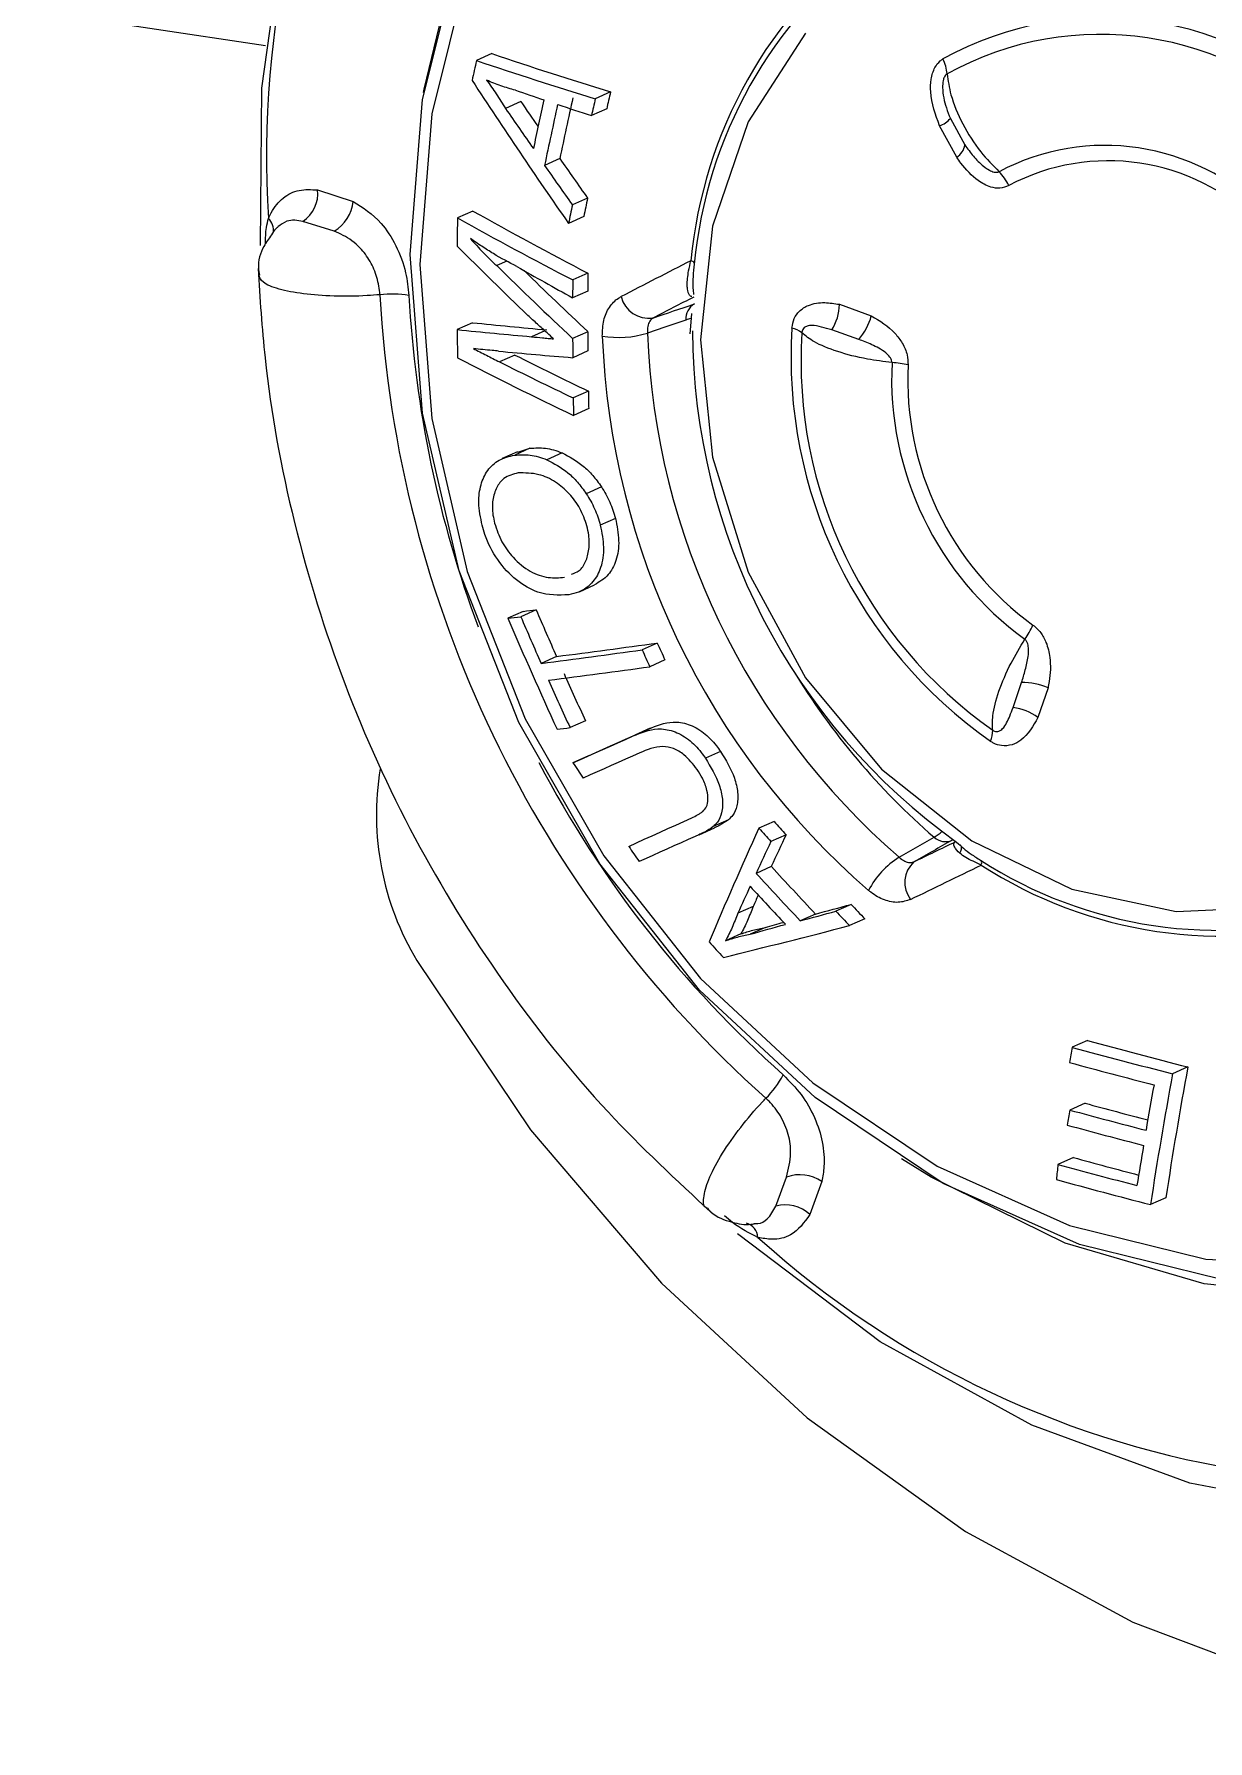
# Model space of a CAD drawing. Header units: millimetres. Extents: x 12 to 854, y 4 to 555.
# Drawn here: x 700.52 to 705.55, y 403.4 to 410.71 of the extents above; entities that cross this region are included whole.
import ezdxf

# ---------------------------------------------------------------- set-up
doc = ezdxf.new("R2010")
doc.units = ezdxf.units.MM

msp = doc.modelspace()

# ---------------------------------------------------------------- linework, layer by layer
at = {"color": 7, "linetype": 'Continuous', "lineweight": 25}
for p, q in [((700.5189, 410.8086), (701.5098, 410.6605)), ((702.4799, 410.6257), (702.4139, 410.5961)), ((702.9881, 410.4617), (702.923, 410.4325)), ((702.6043, 410.4201), (702.5386, 410.3906)), ((702.9719, 410.3894), (702.9068, 410.3602)), ((704.4715, 410.1818), (704.3981, 410.3164)), ((704.4442, 410.3485), (704.5063, 410.2345)), ((702.771, 410.1765), (702.7056, 410.1472)), ((701.7336, 410.042), (701.8858, 409.993)), ((702.3983, 409.9517), (702.3324, 409.9221)), ((702.89, 410.0071), (702.8248, 409.978)), ((701.8047, 409.865), (701.6707, 409.9071)), ((702.8737, 409.9278), (702.8086, 409.8986)), ((702.5441, 409.7375), (702.5006, 409.718)), ((702.8914, 409.6857), (702.8263, 409.6565)), ((702.891, 409.6091), (702.826, 409.58)), ((703.3352, 409.5134), (703.3319, 409.4761)), ((703.9693, 409.5521), (704.1056, 409.5031)), ((702.3973, 409.4734), (702.3314, 409.4438)), ((702.7067, 409.4386), (702.6504, 409.4134)), ((702.8911, 409.435), (702.8261, 409.4058)), ((703.3319, 409.4761), (703.3274, 409.4253)), ((704.0519, 409.402), (703.9358, 409.4424)), ((702.5783, 409.3351), (702.5127, 409.3057)), ((702.8916, 409.3528), (702.8266, 409.3236)), ((702.8936, 409.1803), (702.8285, 409.1511)), ((702.8948, 409.1054), (702.8297, 409.0762)), ((702.6433, 408.9356), (702.5777, 408.9062)), ((702.5912, 408.9185), (702.6433, 408.9356)), ((702.5903, 408.9207), (702.5247, 408.8913)), ((702.7806, 408.9161), (702.7153, 408.8868)), ((702.9496, 408.7704), (702.8845, 408.7412)), ((703.0096, 408.6352), (702.9446, 408.606)), ((702.8548, 408.3213), (702.9201, 408.3506)), ((702.6145, 408.2373), (702.5485, 408.2077)), ((702.6696, 408.244), (702.6037, 408.2145)), ((703.1888, 408.1017), (703.1237, 408.0725)), ((702.7568, 408.0442), (702.691, 408.0147)), ((703.2214, 408.0293), (703.1563, 408.0001)), ((704.7128, 407.8252), (704.7493, 407.9327)), ((704.8626, 407.9092), (704.8196, 407.7824)), ((702.8807, 407.769), (702.8148, 407.7394)), ((703.1577, 407.7364), (703.0923, 407.707)), ((702.8935, 407.6188), (702.8275, 407.5892)), ((703.46, 407.6373), (703.3949, 407.6081)), ((703.4936, 407.3445), (703.4283, 407.3153)), ((703.6888, 407.3375), (703.6237, 407.3083)), ((703.3678, 407.281), (703.4333, 407.3104)), ((703.7405, 407.281), (703.6754, 407.2518)), ((704.2246, 407.1845), (704.3747, 407.2701)), ((703.6772, 407.1447), (703.6119, 407.1154)), ((703.5994, 406.9737), (703.5337, 406.9443)), ((704.0188, 406.9826), (703.9537, 406.9534)), ((703.6518, 406.8838), (703.5861, 406.8543)), ((703.8664, 406.9413), (703.8011, 406.912)), ((704.0777, 406.9207), (704.0126, 406.8915)), ((703.5469, 406.856), (703.4811, 406.8265)), ((705.0313, 406.3996), (704.9661, 406.3704)), ((705.4617, 406.2863), (705.3966, 406.2571)), ((705.0217, 406.131), (704.9562, 406.1017)), ((704.9711, 405.8987), (704.9052, 405.8692)), ((703.6969, 405.69), (703.7424, 405.8149)), ((703.8939, 405.7963), (703.842, 405.6538)), ((705.3674, 405.7263), (705.3015, 405.6967))]:
    msp.add_line(p, q, dxfattribs=at)
at = {"color": 7, "linetype": 'Continuous', "lineweight": 25, "flags": 128}
for points in [[(701.4881, 409.8042), (701.4939, 410.4771), (701.5992, 411.2219), (701.8074, 411.9245), (702.1135, 412.5684), (702.5105, 413.1386), (702.989, 413.6216), (703.5377, 414.0061), (704.1439, 414.2832), (704.7932, 414.4463), (705.4706, 414.4916), (705.5008, 414.4909)], [(702.1711, 409.7232), (702.2223, 409.0632), (702.3742, 408.408), (702.6223, 407.7774), (702.9591, 407.1907), (703.3742, 406.6657), (703.8551, 406.2182), (704.3872, 405.862), (704.9543, 405.6077), (705.5392, 405.4633), (706.124, 405.433), (706.6911, 405.5177), (707.2232, 405.7149), (707.7041, 406.0187), (708.1193, 406.4196), (708.456, 406.9057), (708.7041, 407.4621), (708.8561, 408.0719), (708.9072, 408.7166), (708.8561, 409.3766), (708.7041, 410.0318), (708.456, 410.6623), (708.1193, 411.249)], [(709.0698, 408.7287), (709.0171, 408.0645), (708.8606, 407.4363), (708.6049, 406.8631), (708.258, 406.3623), (707.8304, 405.9492), (707.3349, 405.6363), (706.7867, 405.4331), (706.2025, 405.3458), (705.6, 405.3771), (704.9975, 405.5259), (704.4132, 405.7878), (703.8651, 406.1548), (703.3696, 406.6158), (702.942, 407.1567), (702.595, 407.7611), (702.3394, 408.4107), (702.1829, 409.0857), (702.1302, 409.7656), (702.1829, 410.4298), (702.3394, 411.058)], [(702.1877, 410.459), (702.1901, 410.474), (702.3415, 411.1)], [(708.6183, 411.0586), (708.9114, 410.4296), (709.1116, 409.7676), (709.2132, 409.0917), (709.2132, 408.4214), (709.1116, 407.7759), (708.9114, 407.1737), (708.6183, 406.6323), (708.2407, 406.1672), (707.7896, 405.7917), (707.2778, 405.5167), (706.7201, 405.3501), (706.1326, 405.2967), (705.5321, 405.358), (704.936, 405.5322), (704.3613, 405.8144), (704.2344, 405.8934)], [(702.3742, 410.9777), (702.2223, 410.3679), (702.1711, 409.7232)], [(703.3735, 409.4), (703.4254, 408.8969), (703.5783, 408.4055), (703.824, 407.9522), (704.1492, 407.5614), (704.5364, 407.2542), (704.9647, 407.0472), (705.411, 406.9515), (705.8513, 406.9723), (706.2618, 407.1085), (706.6204, 407.3527), (706.9078, 407.6917), (707.1084, 408.1073), (707.2115, 408.5771), (707.2115, 409.0758), (707.1084, 409.5764), (706.9078, 410.052), (706.6204, 410.4769), (706.2618, 410.8283)], [(703.824, 410.7131), (703.5783, 410.3332), (703.4254, 409.8875), (703.3735, 409.4)], [(703.3106, 409.4847), (703.2207, 409.4543), (703.1461, 409.429)], [(702.8275, 407.5892), (702.8592, 407.6033), (702.8911, 407.6174), (702.9231, 407.6317), (702.9552, 407.646), (702.9875, 407.6603), (703.0199, 407.6747), (703.0524, 407.6892), (703.0851, 407.7038)], [(702.8935, 407.6188), (702.9252, 407.6328), (702.9569, 407.647), (702.9888, 407.6612), (703.0209, 407.6754), (703.0531, 407.6898), (703.0854, 407.7041), (703.1179, 407.7186), (703.1505, 407.7331)], [(703.1132, 407.6312), (703.0825, 407.6175), (703.0518, 407.6039), (703.0213, 407.5903), (702.991, 407.5768), (702.9607, 407.5634), (702.9306, 407.55), (702.9006, 407.5366), (702.8707, 407.5234)], [(703.0664, 407.231), (703.0996, 407.2461), (703.133, 407.2612), (703.1666, 407.2764), (703.2003, 407.2917), (703.2342, 407.307), (703.2682, 407.3224), (703.3023, 407.3379), (703.3367, 407.3534)], [(703.3512, 407.2737), (703.3207, 407.26), (703.2904, 407.2464), (703.2601, 407.2329), (703.23, 407.2194), (703.2, 407.2059), (703.1702, 407.1925), (703.1404, 407.1792), (703.1108, 407.1659)], [(702.1589, 406.7415), (702.6456, 406.017), (703.2065, 405.3603), (703.8314, 404.7834), (704.5088, 404.2966), (705.2265, 403.9089), (705.9715, 403.6272), (706.7303, 403.4567), (707.4891, 403.4004), (708.2342, 403.4595), (708.9519, 403.6327), (709.6293, 403.917), (710.2542, 404.3072), (710.8151, 404.7963), (711.3018, 405.3753)], [(709.5127, 405.7623), (709.2347, 405.4499), (708.7196, 405.0149), (708.1404, 404.6831), (707.5108, 404.4624), (706.8455, 404.3579), (706.1601, 404.372), (705.4706, 404.5046), (704.7932, 404.7523), (704.1439, 405.1095), (703.5377, 405.5677), (703.533, 405.5718)]]:
    msp.add_lwpolyline(points, dxfattribs=at)
at = {"color": 7, "linetype": 'Continuous', "lineweight": 25}
for centre, radius, start, end in [((705.6911, 410.1885), 4.1763, 117.7283, 183.68387), ((705.2847, 409.5543), 1.9606, 126.81927, 174.5929), ((705.2721, 409.5425), 1.9337, 126.81927, 174.5929), ((705.0962, 409.3635), 1.4157, 44.1151, 118.88734), ((705.0877, 409.3466), 1.3615, 44.1151, 118.88734), ((708.881, 429.5885), 20.014, 251.34722, 252.87614), ((727.5288, 405.0442), 25.7212, 167.53454, 167.72868), ((708.887, 429.8587), 20.3211, 251.42532, 252.93311), ((704.253, 410.5246), 0.1775, 4.54768, 26.22959), ((719.9963, 421.9448), 20.9887, 213.00804, 215.02507), ((709.0823, 429.4404), 20.0545, 251.08414, 251.45222), ((728.3986, 404.7327), 26.0483, 167.29456, 167.45751), ((719.6357, 422.139), 20.7445, 214.49505, 215.07258), ((719.4624, 421.9702), 20.4353, 214.41647, 214.78077), ((727.8818, 404.8675), 25.7854, 167.54765, 168.02198), ((727.9425, 404.8357), 25.7898, 167.52242, 168.11456), ((709.3821, 430.344), 21.0067, 251.63036, 252.04642), ((727.7565, 404.9187), 25.5327, 167.51817, 168.11629), ((728.5841, 404.65), 26.3045, 167.30096, 167.46231), ((704.365, 410.4131), 0.1022, 288.90227, 320.80146), ((720.0573, 422.1939), 21.0532, 214.80686, 215.37014), ((704.4291, 410.2478), 0.0784, 302.73223, 350.24619), ((705.1065, 409.2624), 0.9702, 45.11961, 117.88283), ((705.1209, 409.2547), 0.9121, 45.11961, 117.88283), ((720.1769, 422.3241), 21.2961, 214.87512, 215.43209), ((704.493, 409.9634), 0.2238, 25.84103, 44.40901), ((701.5893, 410.0272), 0.145, 304.12895, 5.85188), ((701.7164, 410.0108), 0.1704, 301.20175, 354.01567), ((711.5434, 426.3114), 18.7422, 240.79497, 242.50761), ((727.5816, 404.8648), 25.2793, 168.33045, 168.51405), ((727.3961, 404.9475), 25.023, 168.33436, 168.51983), ((701.4696, 409.868), 0.0749, 353.26936, 44.15471), ((726.7681, 409.6312), 24.4374, 179.31782, 179.60138), ((711.5843, 426.5325), 19.0132, 240.88254, 242.5725), ((716.2359, 423.6916), 19.6541, 224.97068, 226.20576), ((743.4776, 331.2683), 88.1434, 117.093755, 117.312672), ((703.3274, 409.7163), 0.0234, 31.18122, 76.54128), ((716.6202, 424.1158), 20.1658, 225.55885, 226.84023), ((712.2697, 426.6825), 19.5366, 240.29023, 241.09304), ((716.6, 424.0219), 20.0177, 225.6963, 226.77739), ((727.4191, 409.5085), 24.5932, 179.65529, 179.83356), ((727.2413, 409.5377), 24.3504, 179.65184, 179.83189), ((702.052, 409.1594), 0.4368, 80.43027, 96.76266), ((706.9749, 409.8654), 4.9818, 183.1337, 228.19239), ((706.907, 409.8487), 4.7893, 183.09528, 200.49902), ((703.1532, 409.6158), 0.1238, 194.34579, 277.56689), ((742.4775, 333.3803), 85.6637, 117.1821, 117.313777), ((703.3842, 409.4897), 0.0737, 119.41504, 183.88735), ((703.7617, 409.5554), 0.2076, 327.00396, 359.07145), ((726.1232, 409.6308), 23.7925, 180.45011, 180.74219), ((704.7941, 433.5524), 24.234, 264.16746, 264.92501), ((704.845, 433.1831), 23.8357, 264.10599, 264.87489), ((726.899, 409.5374), 24.0081, 180.24442, 180.44063), ((703.3601, 409.3563), 0.1376, 101.40246, 111.04859), ((706.0455, 409.4499), 2.7062, 180.24586, 234.4274), ((705.7705, 409.3249), 2.0088, 176.41346, 234.91263), ((703.7395, 409.3409), 0.1127, 52.4751, 76.57997), ((703.8599, 409.5688), 0.2543, 319.01848, 345.03014), ((727.0768, 409.5083), 24.251, 180.24199, 180.43624), ((703.0231, 409.8246), 0.4142, 260.27267, 287.28312), ((706.2627, 409.5456), 3.3121, 182.23734, 229.08875), ((706.2756, 409.5513), 3.1318, 182.23734, 229.08875), ((705.7362, 409.3095), 1.9318, 176.41346, 234.91263), ((711.1871, 426.56), 19.3786, 242.81152, 244.45175), ((704.9097, 434.7181), 25.4798, 264.59341, 265.31058), ((711.3493, 426.9538), 19.7368, 243.40245, 244.42316), ((711.3143, 426.7251), 19.461, 243.3271, 244.36124), ((705.5726, 409.2357), 1.38, 177.22918, 234.09691), ((704.1739, 408.9238), 0.3792, 76.39059, 86.9428), ((705.559, 409.2296), 1.2974, 177.22918, 234.09691), ((726.7184, 409.5043), 23.8925, 180.84696, 181.02663), ((726.5404, 409.5334), 23.6495, 180.85552, 181.03702), ((698.1236, 444.2965), 36.3591, 276.99023, 277.07793), ((724.2085, 417.5316), 23.5816, 203.29025, 204.55367), ((724.2924, 417.5688), 23.62, 203.33052, 203.85934), ((698.2927, 443.6813), 35.7065, 276.95186, 277.04098), ((724.1386, 417.5006), 23.3796, 203.32374, 203.858), ((704.4782, 408.322), 0.3507, 324.39098, 335.86751), ((697.5829, 447.9295), 40.2403, 277.29282, 277.91437), ((697.758, 447.2998), 39.5725, 277.25707, 277.88796), ((724.9243, 417.8491), 23.8925, 204.15416, 204.34455), ((724.7723, 417.7817), 23.6548, 204.15581, 204.34812), ((697.5875, 447.9842), 40.37, 277.30874, 277.92885), ((706.3557, 409.5578), 3.0262, 211.32513, 229.10916), ((724.2912, 417.5683), 23.6187, 204.05187, 204.59154), ((724.1374, 417.5), 23.3783, 204.05251, 204.59773), ((704.7543, 407.6716), 0.2611, 65.49404, 91.09544), ((704.6887, 407.6107), 0.2159, 52.67278, 83.57179), ((698.0472, 444.8725), 37.4379, 277.23078, 277.31642), ((704.5125, 407.7275), 0.1133, 335.82728, 0.58466), ((703.192, 407.3647), 1.2065, 170.5292, 211.10176), ((706.8779, 409.7949), 4.7404, 207.72603, 228.36484), ((722.4572, 420.4223), 23.4524, 213.17511, 213.3674), ((721.2988, 423.3794), 23.8213, 222.33205, 222.51616), ((722.0764, 398.9428), 20.2604, 155.61299, 157.11572), ((722.9671, 398.188), 21.3148, 154.83449, 155.23888), ((721.4104, 423.5129), 24.0615, 222.33528, 222.51756), ((722.7603, 398.3682), 21.0046, 154.89201, 155.30187), ((618.0725, 584.8783), 197.5229, 295.879841, 295.936926), ((704.3006, 407.4048), 0.1537, 298.83859, 314.13251), ((704.423, 407.323), 0.0716, 227.58327, 293.41446), ((722.6571, 420.556), 23.6929, 214.22221, 214.41281), ((704.4192, 406.8736), 0.3668, 122.04247, 152.56729), ((704.4598, 407.2221), 0.0323, 320.33146, 29.56543), ((705.5925, 408.7485), 1.8773, 237.12674, 285.8757), ((704.555, 407.1604), 0.0235, 335.64005, 24.15294), ((721.4194, 423.4835), 24.1872, 222.58826, 223.2463), ((721.3075, 423.3495), 23.9462, 222.58757, 223.25224), ((704.3679, 407.0762), 0.119, 131.99543, 217.675), ((615.5547, 589.873), 203.2543, 295.880321, 295.975224), ((705.6096, 408.7493), 1.9034, 237.12674, 285.8757), ((722.0785, 398.5948), 20.3377, 155.40324, 155.76109), ((721.3491, 423.4032), 24.1375, 222.61651, 223.14429), ((721.7155, 398.8442), 19.8566, 155.67903, 155.8322), ((683.0507, 483.7246), 79.5661, 285.11721, 285.231081), ((683.444, 482.6116), 78.3778, 285.103472, 285.218904), ((721.7535, 423.8328), 24.5306, 223.47967, 223.67918), ((721.6418, 423.6991), 24.2902, 223.48789, 223.68939), ((686.8101, 473.8726), 69.1548, 283.941888, 284.403721), ((681.8798, 484.1851), 80.3194, 285.679113, 285.791338), ((682.5492, 482.1412), 78.1601, 285.663788, 285.722962), ((720.982, 422.9815), 23.8725, 222.60414, 222.82136), ((724.2484, 402.9269), 19.5873, 169.8747, 170.06777), ((712.9372, 435.796), 30.4862, 254.84296, 255.67941), ((712.9251, 435.5357), 30.1866, 254.84072, 255.6855), ((712.883, 435.5167), 30.2681, 254.8149, 255.52374), ((703.3812, 406.4333), 0.3917, 314.11808, 332.43565), ((724.0644, 402.8015), 18.985, 169.51243, 171.22805), ((723.8746, 402.8997), 18.7218, 169.57812, 171.3163), ((724.3598, 402.7602), 19.353, 169.73309, 170.31786), ((723.4323, 402.6798), 18.7903, 169.50742, 169.70651), ((712.8346, 435.1041), 30.0534, 254.80255, 255.44609), ((712.8036, 434.7723), 29.6797, 254.79946, 255.33569), ((712.8121, 434.941), 29.9552, 254.77276, 255.42052), ((723.548, 402.8916), 18.5305, 170.49911, 171.03718), ((722.7687, 404.0069), 17.9603, 174.04842, 174.25671), ((712.747, 434.4833), 29.6692, 254.67426, 255.35108), ((712.7154, 434.1486), 29.2922, 254.66976, 255.23655), ((703.7993, 405.6519), 0.1727, 56.77635, 109.23644), ((712.7594, 434.4474), 29.7023, 254.65347, 255.45792), ((703.7381, 405.5467), 0.1492, 45.88563, 106.0586), ((703.5497, 405.5504), 0.0706, 4.84362, 72.32612), ((706.3445, 408.5695), 4.0622, 227.8798, 295.12264)]:
    msp.add_arc(centre, radius, start, end, dxfattribs=at)
for centre, major_axis, ratio, start_param, end_param in [((695.5801, 407.1926), (32.09, 10.8778), 0.007824, 4.948503, 4.954229), ((697.5071, 403.182), (29.3128, 16.658), 0.003423, 1.329672, 1.335398)]:
    msp.add_ellipse(centre, major_axis=major_axis, ratio=ratio, start_param=start_param, end_param=end_param, dxfattribs=at)
for points, knots in [([(704.3981, 410.3164), (704.381, 410.3643), (704.3576, 410.4297), (704.3599, 410.5168), (704.3741, 410.5636), (704.3949, 410.591), (704.4083, 410.6003), (704.4123, 410.6031)], [0, 0, 0, 0, 0.4708583, 0.6438427, 0.818186, 0.9461683, 1, 1, 1, 1]), ([(704.43, 410.5387), (704.4277, 410.537), (704.4231, 410.5336), (704.4171, 410.5236), (704.4116, 410.5056), (704.4094, 410.46), (704.4218, 410.4057), (704.4383, 410.3636), (704.4442, 410.3485)], [0, 0, 0, 0, 0.048508, 0.096801, 0.175983, 0.321769, 0.75629, 1, 1, 1, 1]), ([(704.43, 410.5387), (704.4344, 410.5095), (704.4445, 410.4413), (704.4935, 410.3239), (704.5669, 410.2078), (704.626, 410.1474), (704.6528, 410.1199)], [0, 0, 0, 0, 0.209448, 0.488381, 0.767637, 1, 1, 1, 1]), ([(702.581, 410.4689), (702.5603, 410.4748), (702.529, 410.4838), (702.4879, 410.4986), (702.4675, 410.5074), (702.4574, 410.5118)], [0, 0, 0, 0, 0.49912, 0.749397, 1, 1, 1, 1]), ([(702.4574, 410.5118), (702.4714, 410.4925), (702.4926, 410.4634), (702.519, 410.4221), (702.5321, 410.4011), (702.5386, 410.3906)], [0, 0, 0, 0, 0.498909, 0.749386, 1, 1, 1, 1]), ([(704.6943, 410.0609), (704.682, 410.0558), (704.6574, 410.0458), (704.6106, 410.0535), (704.5508, 410.0863), (704.5042, 410.1359), (704.4775, 410.1734), (704.4715, 410.1818)], [0, 0, 0, 0, 0.155667, 0.310345, 0.532729, 0.895133, 1, 1, 1, 1]), ([(704.5063, 410.2345), (704.5181, 410.2182), (704.5417, 410.1855), (704.5776, 410.1489), (704.6085, 410.127), (704.6283, 410.1186), (704.6428, 410.1165), (704.6496, 410.1188), (704.6528, 410.1199)], [0, 0, 0, 0, 0.30313, 0.609507, 0.766757, 0.877763, 0.941122, 1, 1, 1, 1]), ([(701.5234, 409.9202), (701.5271, 409.9284), (701.5433, 409.9641), (701.5847, 410.0134), (701.6541, 410.0467), (701.7068, 410.0436), (701.7336, 410.042)], [0, 0, 0, 0, 0.085878, 0.375364, 0.681912, 1, 1, 1, 1]), ([(701.8858, 409.993), (701.9273, 409.9665), (701.9955, 409.9228), (702.0715, 409.8063), (702.1132, 409.6961), (702.1211, 409.6225), (702.1246, 409.5901)], [0, 0, 0, 0, 0.356484, 0.586818, 0.817791, 1, 1, 1, 1]), ([(701.5102, 409.8106), (701.5104, 409.8347), (701.5107, 409.8738), (701.5198, 409.9073), (701.5234, 409.9202)], [0, 0, 0, 0, 0.615578, 1, 1, 1, 1]), ([(701.5637, 409.8831), (701.5605, 409.8809), (701.5488, 409.8726), (701.5416, 409.8591), (701.5364, 409.8493)], [0, 0, 0, 0, 0.271659, 1, 1, 1, 1]), ([(701.6707, 409.9071), (701.6468, 409.9113), (701.6081, 409.9181), (701.5758, 409.8931), (701.5634, 409.8836)], [0, 0, 0, 0, 0.617039, 1, 1, 1, 1]), ([(701.5364, 409.8493), (701.5246, 409.8336), (701.4937, 409.7925), (701.4747, 409.7287), (701.4821, 409.6872), (701.4838, 409.6774)], [0, 0, 0, 0, 0.321465, 0.840753, 1, 1, 1, 1]), ([(702.0006, 409.5931), (701.9974, 409.6179), (701.9911, 409.6676), (701.96, 409.7382), (701.9113, 409.8034), (701.8556, 409.8431), (701.8175, 409.8595), (701.8047, 409.865)], [0, 0, 0, 0, 0.194399, 0.388608, 0.587573, 0.86165, 1, 1, 1, 1]), ([(702.5873, 409.714), (702.5534, 409.7316), (702.5025, 409.758), (702.4367, 409.8003), (702.4041, 409.8225), (702.3879, 409.8337)], [0, 0, 0, 0, 0.498571, 0.7491895, 1, 1, 1, 1]), ([(702.3879, 409.8337), (702.4061, 409.8135), (702.4334, 409.7831), (702.4714, 409.7451), (702.4908, 409.727), (702.5006, 409.718)], [0, 0, 0, 0, 0.499277, 0.749515, 1, 1, 1, 1]), ([(703.3164, 409.6331), (703.3175, 409.653), (703.3195, 409.6849), (703.3292, 409.7243), (703.3328, 409.7391)], [0, 0, 0, 0, 0.624202, 1, 1, 1, 1]), ([(701.4782, 409.7054), (701.4864, 409.5779), (701.5098, 409.2147), (701.6203, 408.6148), (701.8356, 407.9227), (702.1371, 407.2599), (702.518, 406.6427), (702.9476, 406.1015), (703.2713, 405.801), (703.4222, 405.6609)], [0, 0, 0, 0, 0.084199, 0.239861, 0.39569, 0.551632, 0.707662, 0.86376, 1, 1, 1, 1]), ([(702.0006, 409.5931), (701.9823, 409.5917), (701.9175, 409.5867), (701.8017, 409.5855), (701.6685, 409.5955), (701.5626, 409.6163), (701.493, 409.6446), (701.4851, 409.6667), (701.4814, 409.6772)], [0, 0, 0, 0, 0.074025, 0.262318, 0.450652, 0.639013, 0.827372, 1, 1, 1, 1]), ([(703.347, 409.7248), (703.3431, 409.6887), (703.338, 409.642), (703.343, 409.6031), (703.3442, 409.5944)], [0, 0, 0, 0, 0.774383, 1, 1, 1, 1]), ([(702.9531, 409.4163), (702.9541, 409.4392), (702.956, 409.4851), (702.9815, 409.5419), (703.0105, 409.5724), (703.0296, 409.583), (703.0333, 409.5851)], [0, 0, 0, 0, 0.307355, 0.614599, 0.924682, 1, 1, 1, 1]), ([(703.3364, 409.5857), (703.3343, 409.586), (703.3261, 409.5874), (703.3195, 409.6062), (703.3172, 409.6257), (703.3164, 409.6331)], [0, 0, 0, 0, 0.172776, 0.685108, 1, 1, 1, 1]), ([(703.7657, 409.4506), (703.7681, 409.4646), (703.7729, 409.4925), (703.7983, 409.5269), (703.8422, 409.5542), (703.9026, 409.5627), (703.9482, 409.5554), (703.9693, 409.5521)], [0, 0, 0, 0, 0.141277, 0.281947, 0.468635, 0.753541, 1, 1, 1, 1]), ([(702.7443, 409.4042), (702.7351, 409.4126), (702.7121, 409.4338), (702.6752, 409.4672), (702.6477, 409.4922), (702.6339, 409.5047)], [0, 0, 0, 0, 0.249965, 0.624972, 1, 1, 1, 1]), ([(703.1695, 409.4931), (703.1647, 409.4892), (703.1551, 409.4815), (703.1463, 409.4587), (703.1462, 409.4389), (703.1461, 409.429)], [0, 0, 0, 0, 0.3334484, 0.6676415, 1, 1, 1, 1]), ([(703.9358, 409.4424), (703.9211, 409.4469), (703.8916, 409.456), (703.8569, 409.4626), (703.8326, 409.4605), (703.8195, 409.4542), (703.8124, 409.4461), (703.809, 409.438), (703.8084, 409.4325), (703.8082, 409.4303)], [0, 0, 0, 0, 0.291586, 0.586246, 0.74759, 0.850142, 0.915329, 0.965985, 1, 1, 1, 1]), ([(704.1056, 409.5031), (704.1415, 409.4813), (704.1914, 409.4512), (704.2398, 409.3867), (704.2612, 409.3391), (704.2625, 409.3069), (704.2631, 409.2923)], [0, 0, 0, 0, 0.476924, 0.661342, 0.8471, 1, 1, 1, 1]), ([(702.5089, 409.3517), (702.4998, 409.3526), (702.4772, 409.3548), (702.4411, 409.3584), (702.4142, 409.361), (702.4007, 409.3623)], [0, 0, 0, 0, 0.249995, 0.624993, 1, 1, 1, 1]), ([(702.4007, 409.3623), (702.4193, 409.353), (702.4472, 409.3389), (702.4846, 409.3198), (702.5033, 409.3104), (702.5127, 409.3057)], [0, 0, 0, 0, 0.49999, 0.749996, 1, 1, 1, 1]), ([(702.6504, 409.4134), (702.666, 409.4118), (702.6894, 409.4093), (702.7207, 409.4064), (702.7364, 409.4049), (702.7443, 409.4042)], [0, 0, 0, 0, 0.499995, 0.7499975, 1, 1, 1, 1]), ([(704.1941, 409.3024), (704.1586, 409.307), (704.0759, 409.3176), (703.9573, 409.3483), (703.8591, 409.3883), (703.824, 409.4172), (703.8082, 409.4303)], [0, 0, 0, 0, 0.209822, 0.489173, 0.768619, 1, 1, 1, 1]), ([(704.1941, 409.3024), (704.1937, 409.3061), (704.1927, 409.3146), (704.1834, 409.3298), (704.1564, 409.3556), (704.1089, 409.3797), (704.0702, 409.3948), (704.0519, 409.402)], [0, 0, 0, 0, 0.060752, 0.139356, 0.276067, 0.657463, 1, 1, 1, 1]), ([(702.6433, 408.9356), (702.6651, 408.9371), (702.6982, 408.9393), (702.7448, 408.9297), (702.7686, 408.9207), (702.7806, 408.9161)], [0, 0, 0, 0, 0.489379, 0.743038, 1, 1, 1, 1]), ([(702.4384, 408.6057), (702.4317, 408.6386), (702.4192, 408.6994), (702.4305, 408.7815), (702.4604, 408.8453), (702.5106, 408.8908), (702.5546, 408.9009), (702.5777, 408.9062)], [0, 0, 0, 0, 0.215038, 0.397267, 0.578924, 0.778097, 1, 1, 1, 1]), ([(702.5777, 408.9062), (702.5996, 408.9077), (702.6327, 408.91), (702.6794, 408.9004), (702.7033, 408.8914), (702.7153, 408.8868)], [0, 0, 0, 0, 0.489367, 0.74303, 1, 1, 1, 1]), ([(702.7153, 408.8868), (702.7461, 408.8704), (702.792, 408.8459), (702.8481, 408.7914), (702.8722, 408.7581), (702.8845, 408.7412)], [0, 0, 0, 0, 0.498903, 0.745514, 1, 1, 1, 1]), ([(702.7806, 408.9161), (702.8113, 408.8997), (702.8572, 408.8752), (702.9133, 408.8206), (702.9374, 408.7873), (702.9496, 408.7704)], [0, 0, 0, 0, 0.4987416, 0.7454285, 1, 1, 1, 1]), ([(702.5923, 408.8302), (702.5708, 408.8246), (702.5344, 408.8153), (702.4985, 408.7697), (702.4813, 408.7152), (702.4814, 408.6599), (702.4892, 408.6262), (702.4919, 408.6147)], [0, 0, 0, 0, 0.287662, 0.488095, 0.688512, 0.893605, 1, 1, 1, 1]), ([(702.8872, 408.6033), (702.8784, 408.6289), (702.8606, 408.6802), (702.8113, 408.7444), (702.7511, 408.7962), (702.6744, 408.8302), (702.6217, 408.8302), (702.5923, 408.8302)], [0, 0, 0, 0, 0.1706, 0.3415366, 0.5244044, 0.7346802, 1, 1, 1, 1]), ([(702.8845, 408.7412), (702.8909, 408.7308), (702.9038, 408.7101), (702.9202, 408.6766), (702.9342, 408.6419), (702.9411, 408.618), (702.9446, 408.606)], [0, 0, 0, 0, 0.250136, 0.500406, 0.748472, 1, 1, 1, 1]), ([(702.9496, 408.7704), (702.956, 408.76), (702.9689, 408.7392), (702.9853, 408.7058), (702.9993, 408.6711), (703.0062, 408.6472), (703.0096, 408.6352)], [0, 0, 0, 0, 0.250128, 0.500389, 0.748461, 1, 1, 1, 1]), ([(703.0096, 408.6352), (703.0159, 408.6035), (703.0285, 408.5398), (703.0158, 408.4542), (702.9794, 408.3859), (702.9407, 408.3635), (702.9197, 408.3513)], [0, 0, 0, 0, 0.251052, 0.50343, 0.730797, 1, 1, 1, 1]), ([(702.8095, 408.3082), (702.7657, 408.3066), (702.6915, 408.304), (702.5838, 408.3665), (702.5024, 408.4521), (702.4571, 408.5406), (702.4422, 408.5926), (702.4384, 408.6057)], [0, 0, 0, 0, 0.305551, 0.51805, 0.73059, 0.932169, 1, 1, 1, 1]), ([(702.4919, 408.6147), (702.5011, 408.5875), (702.5194, 408.5331), (702.5743, 408.4605), (702.6431, 408.4041), (702.7207, 408.3777), (702.7683, 408.3814), (702.7913, 408.3831)], [0, 0, 0, 0, 0.175914, 0.352504, 0.576043, 0.795575, 1, 1, 1, 1]), ([(702.9446, 408.606), (702.9508, 408.5743), (702.9634, 408.5107), (702.9507, 408.4246), (702.9129, 408.3567), (702.8624, 408.32), (702.8236, 408.3113), (702.8095, 408.3082)], [0, 0, 0, 0, 0.213451, 0.428032, 0.621237, 0.862062, 1, 1, 1, 1]), ([(702.8213, 408.397), (702.8326, 408.4008), (702.8578, 408.4095), (702.884, 408.4485), (702.8976, 408.5021), (702.8978, 408.5562), (702.8902, 408.5902), (702.8872, 408.6033)], [0, 0, 0, 0, 0.180967, 0.405361, 0.630323, 0.857302, 1, 1, 1, 1]), ([(704.7982, 408.1787), (704.8099, 408.1684), (704.8332, 408.1481), (704.8588, 408.0986), (704.8758, 408.0261), (704.8724, 407.9601), (704.8644, 407.9185), (704.8626, 407.9092)], [0, 0, 0, 0, 0.155667, 0.310345, 0.532729, 0.895133, 1, 1, 1, 1]), ([(704.6257, 407.7287), (704.6249, 407.7481), (704.6228, 407.7932), (704.6486, 407.893), (704.6976, 408.009), (704.7428, 408.0839), (704.7633, 408.1179)], [0, 0, 0, 0, 0.209448, 0.488381, 0.767637, 1, 1, 1, 1]), ([(704.7493, 407.9327), (704.7549, 407.9505), (704.766, 407.9862), (704.7773, 408.0345), (704.7801, 408.0726), (704.7772, 408.0947), (704.7715, 408.1095), (704.766, 408.1151), (704.7633, 408.1179)], [0, 0, 0, 0, 0.30313, 0.609507, 0.766757, 0.877763, 0.941122, 1, 1, 1, 1]), ([(703.1505, 407.7331), (703.1845, 407.7473), (703.2368, 407.7692), (703.3215, 407.7578), (703.387, 407.7223), (703.4326, 407.6762), (703.4541, 407.6457), (703.46, 407.6373)], [0, 0, 0, 0, 0.3595015, 0.5529003, 0.7467441, 0.9305176, 1, 1, 1, 1]), ([(704.8196, 407.7824), (704.7986, 407.7462), (704.7699, 407.6966), (704.7095, 407.6637), (704.6683, 407.6591), (704.6357, 407.6687), (704.6204, 407.6783), (704.6158, 407.6812)], [0, 0, 0, 0, 0.470858, 0.643843, 0.818186, 0.946168, 1, 1, 1, 1]), ([(704.6257, 407.7287), (704.6284, 407.7271), (704.6338, 407.7239), (704.6433, 407.7222), (704.6559, 407.7246), (704.6786, 407.7425), (704.6955, 407.7788), (704.7083, 407.813), (704.7128, 407.8252)], [0, 0, 0, 0, 0.048508, 0.096801, 0.175983, 0.321769, 0.75629, 1, 1, 1, 1]), ([(703.0851, 407.7038), (703.1191, 407.718), (703.1715, 407.7399), (703.2563, 407.7286), (703.3219, 407.6931), (703.3675, 407.647), (703.389, 407.6165), (703.3949, 407.6081)], [0, 0, 0, 0, 0.359351, 0.552775, 0.746641, 0.930472, 1, 1, 1, 1]), ([(703.3596, 407.5601), (703.3416, 407.5828), (703.3112, 407.6209), (703.2577, 407.6528), (703.1891, 407.664), (703.1448, 407.6448), (703.1132, 407.6312)], [0, 0, 0, 0, 0.245003, 0.41349, 0.582317, 1, 1, 1, 1]), ([(703.3949, 407.6081), (703.4173, 407.571), (703.4511, 407.515), (703.4708, 407.4318), (703.4676, 407.3756), (703.4505, 407.3371), (703.4346, 407.3215), (703.4283, 407.3153)], [0, 0, 0, 0, 0.36167, 0.54636, 0.732868, 0.893698, 1, 1, 1, 1]), ([(703.46, 407.6373), (703.4824, 407.6002), (703.5162, 407.5442), (703.5359, 407.461), (703.5328, 407.4049), (703.5158, 407.3664), (703.4999, 407.3508), (703.4936, 407.3445)], [0, 0, 0, 0, 0.3615909, 0.5462718, 0.7327683, 0.8936291, 1, 1, 1, 1]), ([(703.3842, 407.3806), (703.3901, 407.3869), (703.4018, 407.3996), (703.4077, 407.4323), (703.4021, 407.4746), (703.3852, 407.5197), (703.3674, 407.5478), (703.3596, 407.5601)], [0, 0, 0, 0, 0.167081, 0.33589, 0.535432, 0.795957, 1, 1, 1, 1]), ([(703.3367, 407.3534), (703.3449, 407.3573), (703.3572, 407.3633), (703.3732, 407.3722), (703.3806, 407.3778), (703.3842, 407.3806)], [0, 0, 0, 0, 0.4987051, 0.7488926, 1, 1, 1, 1]), ([(703.4936, 407.3445), (703.4815, 407.3365), (703.4632, 407.3243), (703.4423, 407.3144), (703.4344, 407.3109), (703.4333, 407.3104)], [0, 0, 0, 0, 0.627864, 0.945292, 1, 1, 1, 1]), ([(703.4283, 407.3153), (703.4161, 407.3071), (703.3978, 407.2949), (703.3713, 407.2825), (703.3579, 407.2766), (703.3512, 407.2737)], [0, 0, 0, 0, 0.497162, 0.748514, 1, 1, 1, 1]), ([(704.4847, 407.2015), (704.476, 407.2104), (704.4608, 407.2261), (704.457, 407.2429), (704.463, 407.2486), (704.4653, 407.2507)], [0, 0, 0, 0, 0.449388, 0.79343, 1, 1, 1, 1]), ([(704.4712, 407.2487), (704.4904, 407.2315), (704.5198, 407.2049), (704.5597, 407.1804), (704.5736, 407.1718)], [0, 0, 0, 0, 0.651575, 1, 1, 1, 1]), ([(704.2246, 407.1845), (704.2313, 407.1791), (704.2447, 407.1684), (704.2652, 407.1612), (704.2795, 407.1612), (704.2864, 407.164), (704.2883, 407.1647)], [0, 0, 0, 0, 0.291635, 0.582671, 0.889303, 1, 1, 1, 1]), ([(704.5765, 407.1507), (704.5526, 407.1614), (704.5166, 407.1775), (704.4927, 407.1955), (704.4847, 407.2015)], [0, 0, 0, 0, 0.6648701, 1, 1, 1, 1]), ([(704.2737, 407.0035), (704.2565, 406.9978), (704.2221, 406.9864), (704.1616, 406.9985), (704.1184, 407.0221), (704.0971, 407.0397), (704.0936, 407.0426)], [0, 0, 0, 0, 0.314204, 0.628521, 0.939871, 1, 1, 1, 1]), ([(703.5994, 406.9737), (703.5914, 406.9533), (703.5795, 406.9227), (703.5617, 406.8838), (703.5519, 406.8652), (703.5469, 406.856)], [0, 0, 0, 0, 0.499125, 0.7494, 1, 1, 1, 1]), ([(703.5337, 406.9443), (703.5258, 406.9239), (703.5138, 406.8932), (703.496, 406.8543), (703.4861, 406.8357), (703.4811, 406.8265)], [0, 0, 0, 0, 0.499124, 0.749399, 1, 1, 1, 1]), ([(703.5469, 406.856), (703.5638, 406.8617), (703.5891, 406.8704), (703.6247, 406.8784), (703.6427, 406.882), (703.6518, 406.8838)], [0, 0, 0, 0, 0.4989009, 0.7493811, 1, 1, 1, 1]), ([(703.4811, 406.8265), (703.498, 406.8322), (703.5233, 406.8409), (703.559, 406.8489), (703.5771, 406.8525), (703.5861, 406.8543)], [0, 0, 0, 0, 0.498901, 0.749381, 1, 1, 1, 1]), ([(703.7285, 406.252), (703.7552, 406.2251), (703.8087, 406.1713), (703.8665, 406.0688), (703.9005, 405.9616), (703.9064, 405.869), (703.8975, 405.8172), (703.8939, 405.7963)], [0, 0, 0, 0, 0.205574, 0.410977, 0.620907, 0.847176, 1, 1, 1, 1]), ([(703.4032, 405.6823), (703.4007, 405.683), (703.3846, 405.6876), (703.385, 405.732), (703.4082, 405.8111), (703.4643, 405.9151), (703.5433, 406.0278), (703.6114, 406.1077), (703.6487, 406.1466), (703.6539, 406.1521)], [0, 0, 0, 0, 0.034794, 0.22167, 0.408589, 0.595554, 0.782544, 0.969532, 1, 1, 1, 1]), ([(703.7424, 405.8149), (703.7508, 405.8482), (703.7651, 405.9043), (703.7536, 405.9974), (703.7205, 406.0755), (703.6818, 406.1261), (703.6584, 406.1479), (703.6539, 406.1521)], [0, 0, 0, 0, 0.318628, 0.535708, 0.753949, 0.95248, 1, 1, 1, 1]), ([(703.4031, 405.6819), (703.4084, 405.676), (703.4356, 405.645), (703.503, 405.6209), (703.5684, 405.6083), (703.5995, 405.6141), (703.6044, 405.615)], [0, 0, 0, 0, 0.107254, 0.557186, 0.930411, 1, 1, 1, 1]), ([(703.6201, 405.5564), (703.5832, 405.5748), (703.5341, 405.5994), (703.4878, 405.6388), (703.4763, 405.6485)], [0, 0, 0, 0, 0.752088, 1, 1, 1, 1]), ([(703.6044, 405.6156), (703.6093, 405.6154), (703.6323, 405.6145), (703.6675, 405.6372), (703.6859, 405.6703), (703.6969, 405.69)], [0, 0, 0, 0, 0.100306, 0.465104, 1, 1, 1, 1]), ([(703.842, 405.6538), (703.8178, 405.6202), (703.7778, 405.5646), (703.6913, 405.5431), (703.6401, 405.5526), (703.6201, 405.5564)], [0, 0, 0, 0, 0.4824227, 0.7980848, 1, 1, 1, 1])]:
    msp.add_open_spline(points, degree=3, knots=knots, dxfattribs=at)

doc.saveas('drawing.dxf')
